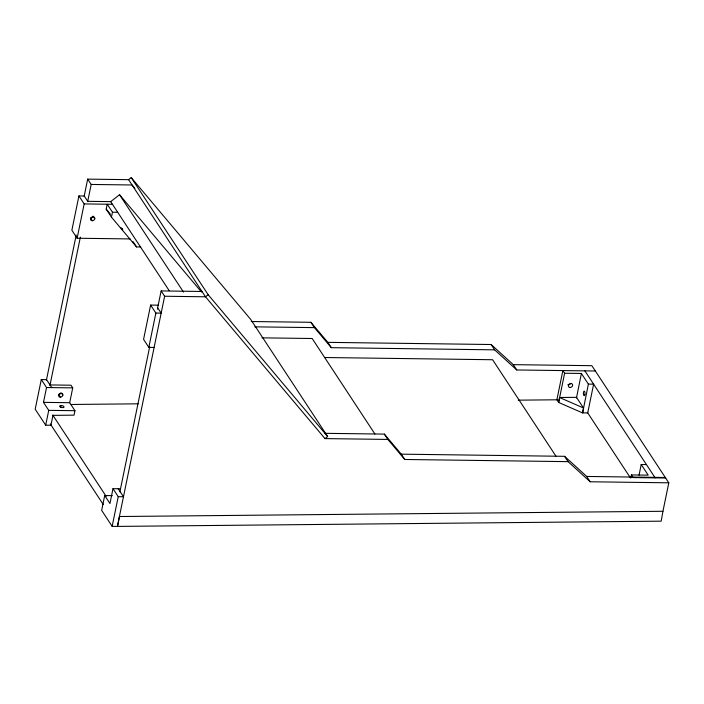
<?xml version="1.0" encoding="UTF-8"?>
<svg xmlns="http://www.w3.org/2000/svg" width="704" height="704" viewBox="0 0 704 704"><rect width="100%" height="100%" fill="white"/><g stroke="black" fill="none" stroke-linecap="round" stroke-linejoin="round"><path stroke-width="1.06" d="M588.377 384.111L582.613 412.931L583.502 407.986L576.506 397.338L559.522 397.505L558.633 402.45L582.613 412.931L587.726 412.887L593.622 384.182L588.377 384.111L581.39 373.463L564.626 373.243L562.874 370.577L556.882 399.784L558.633 402.45L564.626 373.243M662.939 511.28L661.17 521.162L117.638 526.407L119.416 516.516L662.939 511.28L668.8 482.812L591.853 365.684L513.269 364.646L491.128 344.52L327.809 342.355L310.913 322.3L251.293 321.517M576.47 398.015L581.39 373.463M639.056 475.174L641.194 464.499L646.43 464.57M201.564 292.072L119.548 194.735L110.704 201.634L87.718 201.326L84.216 196.002L78.918 195.932L71.87 230.243L77.123 238.234L130.205 238.929M51.779 387.596L46.526 379.614L41.29 379.544L35.2 409.209L45.69 425.181L50.934 425.251L52.958 415.36L74.017 415.158L74.932 410.696L69.687 402.714L72.732 387.878L70.981 385.211L50.028 384.938M46.438 380.054L76.217 234.995M84.154 196.31L87.683 179.124L128.559 179.661L131.217 177.593L250.694 319.405L327.642 436.533L324.993 438.601L205.506 296.789L128.559 179.661M77.123 238.234L84.163 203.914L78.918 195.932M45.69 425.181L48.734 410.353L43.49 402.362L46.534 387.534L41.29 379.544M49.94 385.378L80.37 237.098M87.657 201.634L91.186 184.448L87.683 179.124M60.729 407.475L61.134 405.504A2.244 0.986 11.6 0 1 63.994 407.123A2.244 0.986 11.6 0 1 60.368 407.07A2.244 0.986 11.6 0 1 61.134 405.504M111.443 217.149L106.198 209.167L107.219 204.222L112.464 212.212L111.443 217.149L136.541 246.937L140.73 246.99M112.341 495.634L104.702 495.528L101.658 510.365L112.147 526.337L117.383 526.407L164.63 296.243L161.137 290.919L202.013 291.465M120.322 488.778L112.992 488.682L109.947 503.518L104.702 495.528M158.303 305.175L150.612 305.07L143.572 339.381L148.817 347.371L154.123 347.442M112.147 526.337L118.237 496.672L112.992 488.682M148.817 347.371L155.866 313.06L150.612 305.07M119.891 491.85L149.662 346.799M157.379 309.188L161.137 290.919M630.784 478.095L631.426 474.927L648.19 475.147L641.194 464.499M131.217 177.593L208.164 294.721L205.506 296.789L164.63 296.243M71.227 404.474L138.23 403.823M518.223 400.162L557.691 399.784M91.186 184.448L132.062 184.985L134.886 188.338M84.163 203.914L112.455 204.292M112.464 212.212L117.7 212.282M155.866 313.06L161.163 313.13L157.67 307.806M254.795 326.841L314.415 327.624L331.311 347.679L494.622 349.844L516.762 369.97L595.355 371.008M261.967 337.841L312.18 338.51L374.898 433.972M324.43 357.509L492.598 359.735L555.914 456.113M46.534 387.534L72.732 387.878M43.49 402.362L69.687 402.714M48.734 410.353L74.932 410.696M324.746 433.321L384.366 434.104L401.262 454.159L404.756 459.483L568.075 461.648L590.207 481.774L668.8 482.812M324.993 438.601L387.86 439.428L404.756 459.483M401.262 454.159L564.573 456.324L586.714 476.45L590.207 481.774M586.714 476.45L665.306 477.488M665.65 478.016L633.178 477.585L631.426 474.927M118.237 496.672L123.473 496.742L118.228 488.752M559.522 397.505L583.502 407.986M208.164 294.721L327.642 436.533M106.198 209.167L110.378 214.13M121.018 227.797L122.751 229.812L122.346 229.143M121.722 228.298L122.056 228.747M584.874 370.867L655.178 477.884M587.391 412.377L630.054 477.321M513.269 364.646L516.762 369.97M491.128 344.52L494.622 349.844M564.573 456.324L568.075 461.648M327.809 342.355L331.311 347.679M310.913 322.3L314.415 327.624M384.366 434.104L387.86 439.428M119.548 194.735L183.471 292.037M110.704 201.634L169.198 290.664M133.038 241.613L136.541 246.937M93.025 216.119L94.767 218.786M92.268 220.73A2.244 1.848 -33.3 0 1 91.062 217.738A2.244 1.848 -33.3 0 1 94.697 217.791A2.244 1.848 -33.3 0 1 92.268 220.73L90.517 218.073A2.244 1.848 -33.3 0 0 92.849 216.63M61.662 393.404L62.823 395.182M60.324 397.135A2.244 1.848 -33.3 0 1 59.118 394.143A2.244 1.848 -33.3 0 1 62.753 394.187A2.244 1.848 -33.3 0 1 60.324 397.135L58.573 394.469A2.244 1.848 -33.3 0 0 60.905 393.034M52.686 414.946L106.19 496.39M50.31 423.922L103.215 504.442M570.689 383.363A2.244 1.848 -33.3 0 1 567.838 384.727M570.117 387.464A2.244 1.848 -33.3 0 0 572.537 384.516A2.244 1.848 -33.3 0 0 568.911 384.472A2.244 1.848 -33.3 0 0 570.117 387.464M584.769 394.926A2.244 0.801 -89.5 0 0 584.39 391.204A2.244 0.801 -89.5 0 0 583.422 394.038A2.244 0.801 -89.5 0 0 584.769 394.926"/></g></svg>
